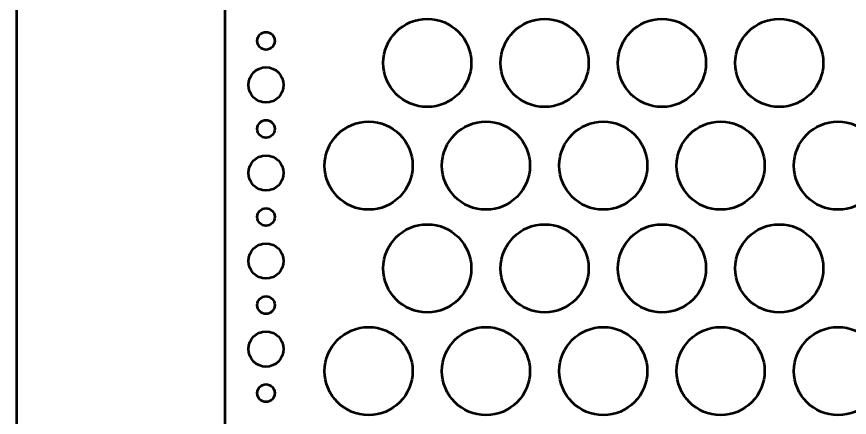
# Model space of a CAD drawing. Header units: centimetres. Extents: x -44 to 44, y -29.8 to 29.1.
# Drawn here: x -14 to 0.19, y 8.59 to 15.41 of the extents above; entities that cross this region are included whole.
import ezdxf

# ---------------------------------------------------------------- set-up
doc = ezdxf.new("R2010")
doc.units = ezdxf.units.CM
doc.header["$MEASUREMENT"] = 0
doc.layers.add('Layer 1', color=7, linetype='Continuous')

msp = doc.modelspace()

# ---------------------------------------------------------------- linework, layer by layer
at = {"layer": 'Layer 1', "color": 4, "lineweight": 53}
msp.add_lwpolyline([(-14, 0.25), (14, 0.25), (14, 23.75), (-14, 23.75), (-14, 0.25)], close=True, dxfattribs=at)
at = {"layer": 'Layer 1', "lineweight": 53}
for centre, major_axis in [((-6.99998, 14.62498), (0, 0.75002)), ((-4.99998, 14.62498), (0, 0.75002)), ((-2.99998, 14.62498), (0, 0.75002)), ((-0.99998, 14.62498), (0, 0.75002)), ((-9.75, 15), (0, 0.15)), ((-9.74999, 14.24999), (0, 0.30001)), ((-9.75, 13.5), (0, 0.15)), ((-7.99998, 12.87498), (0, 0.75002)), ((-5.99998, 12.87498), (0, 0.75002)), ((-3.99998, 12.87498), (0, 0.75002)), ((-1.99998, 12.87498), (0, 0.75002)), ((0.00002, 12.87498), (0, 0.75002)), ((-9.74999, 12.74999), (0, 0.30001)), ((-9.75, 12), (0, 0.15)), ((-6.99998, 11.12498), (0, 0.75002)), ((-4.99998, 11.12498), (0, 0.75002)), ((-2.99998, 11.12498), (0, 0.75002)), ((-0.99998, 11.12498), (0, 0.75002)), ((-9.74999, 11.24999), (0, 0.30001)), ((-9.75, 10.5), (0, 0.15)), ((-7.99998, 9.37498), (0, 0.75002)), ((-5.99998, 9.37498), (0, 0.75002)), ((-3.99998, 9.37498), (0, 0.75002)), ((-1.99998, 9.37498), (0, 0.75002)), ((0.00002, 9.37498), (0, 0.75002)), ((-9.74999, 9.74999), (0, 0.30001)), ((-9.75, 9), (0, 0.15))]:
    msp.add_ellipse(centre, major_axis=major_axis, ratio=1, dxfattribs=at)
msp.add_open_spline([(-10.45, 2.05), (-10.45, 2.05), (-10.45, 21.95), (-10.45, 21.95), (-10.45, 21.95), (-10.45, 22.22614), (-10.22614, 22.45), (-9.95, 22.45), (-9.95, 22.45), (-9.95, 22.45), (9.95, 22.45), (9.95, 22.45), (9.95, 22.45), (10.22614, 22.45), (10.45, 22.22614), (10.45, 21.95), (10.45, 21.95), (10.45, 21.95), (10.45, 2.05), (10.45, 2.05), (10.45, 2.05), (10.45, 1.77386), (10.22614, 1.55), (9.95, 1.55), (9.95, 1.55), (9.95, 1.55), (-9.95, 1.55), (-9.95, 1.55), (-9.95, 1.55), (-10.22614, 1.55), (-10.45, 1.77386), (-10.45, 2.05)], degree=3, knots=[0, 0, 0, 0, 0.11111111, 0.11111111, 0.11111111, 0.11111111, 0.22222222, 0.22222222, 0.22222222, 0.22222222, 0.33333333, 0.33333333, 0.33333333, 0.33333333, 0.44444444, 0.44444444, 0.44444444, 0.44444444, 0.55555556, 0.55555556, 0.55555556, 0.55555556, 0.66666667, 0.66666667, 0.66666667, 0.66666667, 0.77777778, 0.77777778, 0.77777778, 0.77777778, 1, 1, 1, 1], dxfattribs=at)

doc.saveas('drawing.dxf')
